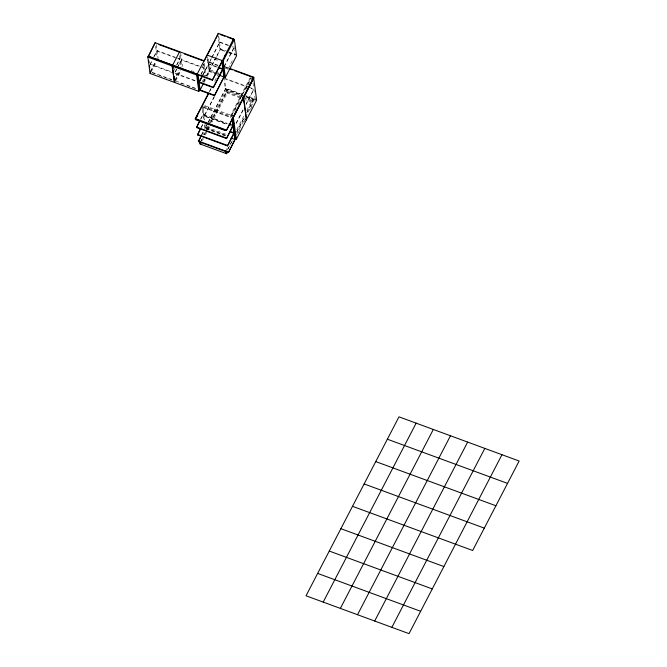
<?xml version="1.0" encoding="UTF-8"?>
<svg xmlns="http://www.w3.org/2000/svg" width="667" height="667" viewBox="0 0 667 667"><rect width="100%" height="100%" fill="white"/><g stroke="black" fill="none" stroke-linecap="round" stroke-linejoin="round"><path stroke-width="0.5" stroke-dasharray="3.33 2.5" d="M172.82 72.795L150.15 64.457L151.943 60.38M153.802 56.803L157.053 50.542L174.996 57.137M150.15 64.457L152.468 59.98M154.327 56.403L157.12 51.034L176.955 58.329M150.25 71.611L155.361 61.764M150.784 71.211L155.895 61.364M151.159 71.944L156.27 62.098M176.472 65.141L179.723 58.879L175.946 57.487M174.212 70.11L175.138 68.317M176.997 64.741L179.79 59.371L177.897 58.679M175.029 72.069L176.43 69.385M178.289 65.808L181.541 59.546L199.483 66.141M176.955 68.984L174.637 73.462L196.356 81.449M177.422 68.092L181.607 60.038L201.442 67.334M176.155 75.805L178.939 70.435M174.737 80.607L180.315 69.877M175.271 80.215L179.915 71.261M175.646 80.949L180.757 71.102M202.384 66.742L203.81 63.999M200.959 74.145L204.21 67.876L200.434 66.492M201.025 74.637L204.277 68.376L202.384 67.675M202.86 74.646L208.563 63.673L217.1 66.808M218.009 65.7L209.463 62.556L211.297 58.404M211.764 57.495L219.827 41.971L228.372 45.114M202.926 75.146L208.629 64.165L217.167 67.309M209.463 62.556L219.827 41.971M202.034 82.124L203.894 78.539M203.41 81.557L205.736 77.089M206.311 75.971L220.418 48.816L227.989 51.601M203.477 82.058L204.961 79.19M206.853 75.554L216.258 57.445M216.725 56.545L220.485 49.308L218.526 34.842M203.935 82.625L206.787 77.139M207.262 76.221L209.638 71.652L207.612 56.678M209.48 91.304L210.897 88.578M214.682 81.291L218.459 74.012M209.546 91.796L211.439 88.161M224.112 66.383L234.067 47.207L232.166 46.507M224.179 66.875L234.134 47.707L232.233 47.007M200.65 118.918L202.985 114.416L227.172 123.303M200.717 119.418L203.051 114.907L227.239 123.804M228.056 68.851L232.75 59.805M214.265 96.381L204.219 115.716L227.439 124.254M214.332 96.873L204.285 116.216L227.505 124.754M201.176 127.197L202.585 124.487M201.242 127.689L203.118 124.087M201.584 134.776L202.976 132.091M207.679 123.036L204.886 128.423L204.344 124.429M208.154 122.119L225.746 88.244L242.196 94.297M201.651 135.268L203.51 131.691M225.688 135.576L205.369 128.114L207.745 123.528M208.221 122.62L225.821 88.744L224.537 79.273M203.193 134.617L204.135 132.8M206.028 129.156L208.863 123.695M209.338 122.786L226.363 90.012L253.327 99.925L253.585 101.851L246.965 114.591M200.317 142.238L202.209 138.594M204.102 134.951L205.519 132.224M205.986 131.307L208.829 125.846M210.722 122.211L227.272 90.345L227.53 92.271L211.923 122.311M201.084 141.096L202.501 138.369M204.394 134.726L205.344 132.9M207.237 129.265L210.072 123.795M210.547 122.886L226.622 91.938L226.363 90.012M202.468 140.52L203.41 138.703M205.303 135.059L209.563 126.863M250.333 77.405L230.724 115.158L230.94 116.758L250.767 78.656M252.51 79.248L250.484 78.506L230.874 116.258L232.891 117.008M232.741 114.757L231.782 116.6L231.632 115.499M234.651 111.072L236.085 108.304M238.002 104.627L239.436 101.859M245.656 89.887L247.565 86.21M248.049 85.284L249.483 82.525M236.126 123.061L243.297 109.246M246.173 103.727L253.343 89.912M236.193 123.553L243.363 109.747M245.756 105.136L253.41 90.404M225.454 151.476L227.822 146.932M236.81 129.631L244.372 115.066M246.74 110.514L252.418 99.583L252.676 101.517L246.998 112.44M227.314 149.992L232.516 139.978M236.768 131.783L244.814 116.308M246.707 112.665L253.327 99.925M228.081 148.858L232.816 139.753M236.593 132.466L244.639 116.992M236.56 134.626L245.072 118.234M238.144 133.15L240.045 129.481M243.855 122.161L245.281 119.418M250.509 109.346L251.934 106.595M254.786 101.101L255.744 99.275L246.065 95.715M219.893 42.471L228.439 45.606M228.939 51.951L235.568 54.386M220.485 49.308L225.221 51.051M229.006 52.443L235.634 54.877M224.737 51.359L220.002 49.616L218.109 35.651M228.523 52.751L235.151 55.186L234.476 50.2M214.282 59.13L218.067 60.522M224.654 66.533L228.531 67.959M224.721 67.025L228.598 68.451M209.396 62.056L217.942 65.199M225.271 68.192L228.172 69.251M252.576 79.74L250.484 78.506M219.034 73.187L209.563 69.71L207.946 57.729M209.146 70.51L215.775 72.945M216.725 73.295L218.618 73.995M215.841 73.445L209.213 71.01L207.662 59.53M217.25 74.446L208.729 71.319L207.112 59.338M223.829 77.964L248.016 86.852M248.983 87.21L253.827 88.986M224.871 78.814L247.115 86.993M250.984 88.419L253.894 89.486M157.22 58.187L158.129 58.521L156.111 43.555M191.129 70.652L193.955 71.694M202.426 74.804L205.253 75.846M225.821 88.744L242.263 94.789M246.131 96.215L254.844 99.416M244.681 96.165L225.329 89.053L224.254 81.074M245.648 96.523L255.319 100.075M242.329 96.84L226.855 91.146L227.113 93.072L240.654 98.049M243.297 97.19L251.993 100.392L252.259 102.318L245.489 99.833M226.622 91.938L242.038 97.599M243.005 97.957L253.585 101.851M150.083 63.965L171.803 71.953M175.513 73.312L196.29 80.949M152.134 72.303L172.853 79.915M175.679 80.957L195.456 88.227M152.201 72.795L157.854 74.871M158.796 75.221L171.978 80.065M180.457 83.183L183.283 84.225M187.052 85.609L196.465 89.07M204.686 105.586L232.741 115.9M203.302 106.036L231.357 116.35M203.852 107.204L230.94 117.159M202.951 107.337L231.007 117.65M228.473 125.104L231.374 126.171M226.038 134.275L205.719 126.813L205.453 124.812M205.303 127.614L225.613 135.084M205.853 128.773L225.196 135.893M253.035 83.133L253.435 86.126M253.977 90.112L254.244 92.104M254.786 96.09L255.186 99.083M233.934 46.206L234.334 49.2M204.444 63.223L206.195 76.196M203.668 63.882L205.286 75.855M203.16 107.871L204.777 119.835M202.334 105.686L204.219 119.643M204.894 124.621L205.369 128.114M202.318 109.48L203.802 120.444M180.599 52.551L182.483 66.525M180.09 55.211L181.707 67.192M179.315 55.878L180.799 66.858M155.603 46.215L157.087 57.187"/><path stroke-width="1" d="M148.224 56.637L155.128 42.721L204.102 60.73L204.177 61.222M147.857 57.07L148.274 56.261L172.561 65.191L172.136 66L174.354 82.366L150.067 73.445L147.857 57.07L172.136 66M148.691 55.745L155.128 42.721M150.067 73.445L150.484 72.636M172.344 66.075L172.761 65.266L197.048 74.195L196.623 74.996L198.841 91.371L174.554 82.441L172.344 66.075L196.623 74.996M174.354 82.366L174.771 81.566M174.554 82.441L174.971 81.641M233.125 40.22L233.475 38.919L218.326 33.35L197.132 74.145L199.258 90.57L198.841 91.371M204.761 60.088L207.053 55.044L223.17 60.939L225.388 77.314L224.479 76.98L222.261 60.605M208.062 53.735L215.107 40.17M216.05 38.369L218.326 33.35M202.384 75.563L199.058 81.966L213.29 87.202L213.357 87.694L199.125 82.466L202.451 76.055M203.46 83.542L200.133 89.945L198.107 74.979M195.314 73.954L212.348 80.215L233.475 38.919M212.348 80.215L222.269 61.114M224.621 56.587L225.554 54.786M223.17 60.939L234.35 39.428L233.442 39.095M225.354 130.132L225.421 130.624L195.431 119.601L195.298 118.609L208.538 93.122M208.604 93.622L195.364 119.101L226.363 130.499L253.785 77.714L253.718 77.222L229.498 68.317M196.832 116.892L197.774 115.091M213.29 87.202L222.795 68.901L218.051 67.159M213.357 87.694L222.861 69.401M233.05 125.938L226.497 138.553L196.498 127.522L199.708 120.719M196.498 127.522L199.775 121.219M199.291 90.112L214.44 95.681L224.295 76.08M214.44 95.681L224.362 76.572L222.203 60.614M225.388 77.314L236.56 55.795L234.35 39.428M234.042 133.308L227.489 145.923L197.499 134.901L200.709 128.097M197.499 134.901L200.308 129.49M232.458 117.709L235.359 139.136L228.389 152.56L198.399 141.529L201.117 135.668M198.399 141.529L201.184 136.16M200.992 143.355L200.575 144.164L200.317 142.238M226.363 130.499L253.718 77.222M233.358 117.5L232.45 117.167L235.401 138.994L236.31 139.328L233.358 117.5L243.488 97.999L242.58 97.665M245.623 119.31L246.532 119.643L243.58 97.824L253.71 78.314L252.801 77.981M226.497 138.553L232.983 125.438L229.106 124.02M227.489 145.923L233.975 132.816L230.107 131.391M225.88 150.675L225.721 153.41M199.408 141.904L199.666 143.83L226.63 153.744L227.572 151.918M228.389 152.56L235.709 137.836M236.31 139.328L246.44 119.818L243.488 97.999M246.532 119.643L256.662 100.133L253.71 78.314M323.195 602.093L416.15 423.153M340.362 608.404L433.317 429.465M357.529 614.716L450.483 435.776M374.696 621.027L467.65 442.088M391.863 627.339L484.817 448.399M501.976 454.711L409.029 633.65L306.028 595.781L398.983 416.842L519.143 461.022L472.67 550.492L352.51 506.311M220.285 34.542L225.021 36.285M227.864 37.327L232.591 39.07M229.556 68.809L232.475 69.877M234.392 70.585L253.785 77.714M158.963 44.606L179.69 52.218L179.615 51.726L172.645 65.149L173.12 68.634M184.392 53.952L202.293 60.53M219.068 68.001L221.919 69.051M219.143 75.146L223.879 76.888L221.853 61.914M148.157 56.145L212.281 79.715M156.703 59.755L158.588 60.447M175.538 66.683L178.364 67.717M182.133 69.101L184.017 69.793M242.671 97.49L243.58 97.824M198.316 89.278L214.374 95.181M245.531 119.485L246.44 119.818M195.298 118.609L226.296 130.007M230.173 131.883L233.075 132.95M231.007 138.019L234.876 139.445L232.041 118.509M196.431 127.03L226.43 138.052M197.432 134.4L227.422 145.431M198.332 141.037L228.322 152.059M387.36 439.211L507.529 483.392M375.746 461.581L495.906 505.753M364.124 483.942L484.292 528.122M340.887 528.681L443.88 566.55M329.265 551.05L432.266 588.911M317.65 573.412L420.644 611.28M233.55 121.886L233.825 123.879M234.209 126.747L234.492 128.864M234.901 131.858L235.168 133.85M222.828 61.306L223.095 63.298M223.495 66.291L223.77 68.292M224.17 71.286L224.445 73.278M226.363 151.818L226.63 153.744M172.761 65.266L173.036 67.309M173.387 70.627L173.662 73.378M174.079 76.447L174.471 78.614M148.766 60.63L149.033 62.623M149.516 65.474L149.708 67.617M150.25 71.611L150.317 72.103"/></g></svg>
